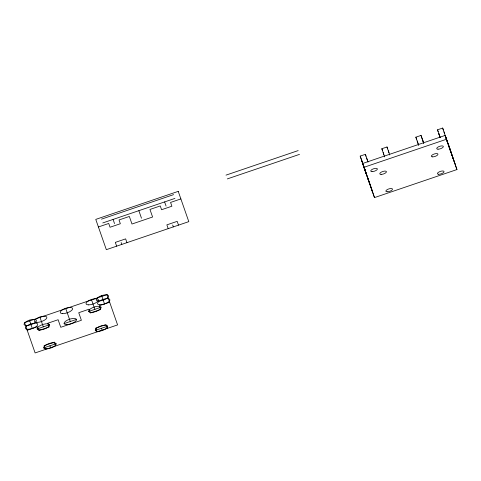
<?xml version="1.0" encoding="UTF-8"?>
<svg xmlns="http://www.w3.org/2000/svg" width="481" height="481" viewBox="0 0 481 481"><rect width="100%" height="100%" fill="white"/><g stroke="black" fill="none" stroke-linecap="round" stroke-linejoin="round"><path stroke-width="0.72" d="M226.01 175.126L298.172 150.595M101.449 219.156L173.611 194.631M227.333 178.908L299.489 154.377M102.772 222.937L174.934 198.412M98.413 226.966L108.718 223.461L110.041 227.242L120.346 223.737L119.029 219.955L129.335 216.45L131.98 224.02L152.597 217.009L149.952 209.445L160.263 205.94L161.58 209.722L171.891 206.217L170.569 202.435L180.88 198.93M447.859 143.398L445.081 135.456L362.614 163.486L365.386 171.434L360.197 156.091L365.35 154.341L366.011 156.229M384.626 156.902L381.842 148.731L387.001 146.982L387.656 148.869M418.644 145.34L415.861 137.169L421.019 135.42L423.755 143.386M440.109 137.482L437.512 129.81L442.664 128.06L443.326 129.948M456.95 169.565L446.38 139.292L363.913 167.322L374.483 197.595L456.95 169.565L449.795 148.491L450.457 150.385M27.195 330.237L37.506 326.731L38.823 330.519L49.134 327.014L47.811 323.226L58.123 319.727L60.762 327.29L81.379 320.286L78.74 312.716L89.045 309.211L90.368 312.999L100.673 309.493L99.357 305.706L109.662 302.206M37.127 328.962L49.501 324.759M88.672 311.441L101.04 307.239M64.093 323.623L76.461 319.414M43.741 347.895L56.109 343.693M95.28 330.375L107.654 326.172M443.987 131.842L444.648 133.736M445.701 136.76L454.99 163.835M447.023 140.548L447.685 142.436M448.346 144.33L449.007 146.224M448.52 145.292L449.176 147.186M449.837 149.08L450.895 152.104L442.664 128.06M451.557 153.998L452.218 155.886M452.88 157.78L453.541 159.674M437.512 129.81L438.173 131.704M439.49 135.486L438.828 133.592L440.199 137.578M422.336 139.201L422.997 141.095M415.861 137.169L416.522 139.063M417.183 140.951L418.554 144.937M388.317 150.763L388.979 152.657M381.842 148.731L382.503 150.625M383.165 152.519L383.826 154.407M366.672 158.123L367.334 160.017M360.197 156.091L369.751 183.922M361.52 159.872L362.175 161.766M363.233 164.797L363.895 166.685M365.217 170.472L364.556 168.578L372.522 191.871L371.729 189.598M365.879 172.36L366.534 174.254M367.328 176.527L367.767 177.79M366.047 173.322L366.708 175.216M367.37 177.11L368.428 180.135M370.406 185.81L371.067 187.704M178.499 225.138L177.176 221.356L166.865 224.861L168.188 228.643M164.622 201.918L166.071 206.066M172.679 225L173.34 226.894M138.853 210.678L141.492 218.248M126.954 242.658L125.631 238.877L115.326 242.382L116.642 246.164M113.083 219.438L114.532 223.587M121.14 242.52L121.801 244.414M101.605 295.629L104.509 303.956M107.281 328.415L105.958 324.627L95.653 328.132L96.97 331.92M91.426 299.513L94.859 309.343M101.467 328.27L102.128 330.164M65.656 308.273L70.28 321.518M55.736 345.935L54.419 342.147L44.108 345.653L45.43 349.44M39.881 317.033L43.314 326.864M49.922 345.791L50.583 347.685M29.443 320.16L32.347 328.481M445.081 135.456L446.38 139.292M421.019 135.42L423.611 143.085M387.001 146.982L389.736 154.948M365.35 154.341L368.037 162.109M367.989 178.421L374.483 197.595M178.235 191.36L95.767 219.396L106.337 249.669L188.805 221.639L178.235 191.36M107.022 294.637L24.555 322.667L35.119 352.94L117.592 324.909L107.022 294.637M438.69 174.272A3.481 1.281 -18.7 0 0 444.017 171.855A3.481 1.281 -18.7 0 0 439.46 171.747A3.481 1.281 -18.7 0 0 438.69 174.272M387.145 191.793A3.481 1.281 -18.7 0 0 392.472 189.376A3.481 1.281 -18.7 0 0 387.914 189.267A3.481 1.281 -18.7 0 0 387.145 191.793M381.066 174.387A3.481 1.281 -18.7 0 0 386.399 171.97A3.481 1.281 -18.7 0 0 381.842 171.855A3.481 1.281 -18.7 0 0 381.066 174.387M372.029 171.615A3.481 1.281 -18.7 0 0 377.357 169.198A3.481 1.281 -18.7 0 0 372.799 169.09A3.481 1.281 -18.7 0 0 372.029 171.615M438.005 149.188A3.481 1.281 -18.7 0 0 443.332 146.771A3.481 1.281 -18.7 0 0 438.774 146.663A3.481 1.281 -18.7 0 0 438.005 149.188M432.611 156.866A3.481 1.281 -18.7 0 0 437.938 154.449A3.481 1.281 -18.7 0 0 433.381 154.335A3.481 1.281 -18.7 0 0 432.611 156.866M39.502 329.954A6.536 2.405 -18.7 0 0 49.495 325.421A6.536 2.405 -18.7 0 0 40.945 325.21A6.536 2.405 -18.7 0 0 39.502 329.954M36.863 322.396A6.536 2.405 -18.7 0 0 46.855 317.863A6.536 2.405 -18.7 0 0 38.312 317.652A6.536 2.405 -18.7 0 0 36.863 322.396M91.041 312.434A6.536 2.405 -18.7 0 0 101.034 307.9A6.536 2.405 -18.7 0 0 92.49 307.69A6.536 2.405 -18.7 0 0 91.041 312.434M88.408 304.876A6.536 2.405 -18.7 0 0 98.401 300.342A6.536 2.405 -18.7 0 0 89.851 300.132A6.536 2.405 -18.7 0 0 88.408 304.876M26.425 325.523A6.536 2.405 -18.7 0 0 36.418 320.983A6.536 2.405 -18.7 0 0 27.868 320.779A6.536 2.405 -18.7 0 0 26.425 325.523M99.904 304.78A6.536 2.405 -18.7 0 0 109.896 300.24A6.536 2.405 -18.7 0 0 101.353 300.036A6.536 2.405 -18.7 0 0 99.904 304.78M62.632 313.636A6.536 2.405 -18.7 0 0 72.625 309.103A6.536 2.405 -18.7 0 0 64.081 308.892A6.536 2.405 -18.7 0 0 62.632 313.636M66.468 324.609A6.536 2.405 -18.7 0 0 76.461 320.075A6.536 2.405 -18.7 0 0 67.911 319.871A6.536 2.405 -18.7 0 0 66.468 324.609M97.655 331.367A6.536 2.405 -18.7 0 0 107.648 326.827A6.536 2.405 -18.7 0 0 99.098 326.623A6.536 2.405 -18.7 0 0 97.655 331.367M27.742 329.305A6.536 2.405 -18.7 0 0 37.734 324.771A6.536 2.405 -18.7 0 0 29.191 324.567A6.536 2.405 -18.7 0 0 27.742 329.305M98.581 300.992A6.536 2.405 -18.7 0 0 108.574 296.458A6.536 2.405 -18.7 0 0 100.03 296.254A6.536 2.405 -18.7 0 0 98.581 300.992M46.11 348.887A6.536 2.405 -18.7 0 0 56.103 344.348A6.536 2.405 -18.7 0 0 47.559 344.143A6.536 2.405 -18.7 0 0 46.11 348.887"/></g></svg>
